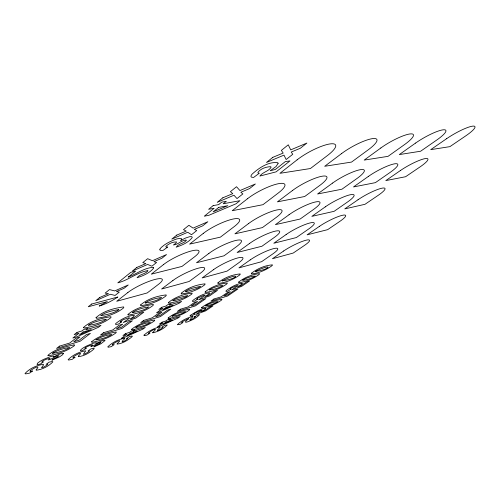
<?xml version="1.0" encoding="UTF-8"?>
<svg xmlns="http://www.w3.org/2000/svg" width="500" height="500" viewBox="0 0 500 500"><rect width="100%" height="100%" fill="white"/><g stroke="black" fill="none" stroke-linecap="round" stroke-linejoin="round"><path stroke-width="0.75" d="M74.025 344.906C64.969 346.756 54.962 349.137 47.875 355.375L47.95 355.719C56.981 354.594 66.475 351.362 73.994 345.962A7.837 1.344 -24.3 0 0 74.025 344.906M83.606 327.369L84.05 328.038C93.269 326.544 102.894 323.756 110.444 318.019A8.206 1.519 -24.7 0 0 110.712 316.725C101.269 318.206 90.875 320.825 83.606 327.369M205.631 308.406L204.831 309.488L201.637 311.512L204.862 310.338L210.075 306.775L213.006 305.863L205.719 310.831L195.756 314.494L201.706 310.444L200 310.756L194.644 313.206L193.956 313.919L194.988 313.85L191.938 315.825L190.175 316.038A7.212 1.081 -25.9 0 1 190.538 315.188L198.169 310.65L202.913 308.775L205.631 308.406M153.625 267.669L153.613 268.169C149.512 273.175 143.094 275.812 137.062 277.75C139.706 274.056 144.8 274.363 147.762 271.069L147.894 270.6C137.262 272.25 128.363 280.275 117.8 282.85L130.794 272.331L135.619 271.15L128.194 277.137C136.481 274.012 144.194 267.794 153.262 267.356L153.625 267.669M30.162 370.944L30.156 371.331L30.969 371.337L32.631 370.962L29.631 373.094L25.744 373.9L25 373.531C29.606 368.475 36.731 365.256 43.456 364.306L43.294 365.288L41.506 367.738L43.419 367.256L47.006 365.144L47.931 364.081L46.125 364.325L49.031 362.175L52.294 361.488L52.862 361.881C48.587 366.287 42.344 369.55 36.225 370.213L36.144 369.706C42.1 363.462 31.481 369.35 30.162 370.944M124.706 338.356L124.694 338.713C118.212 344.644 125.725 340.756 127.931 338.431L126.562 338.562L129.537 336.494L132.113 335.994L132.338 336.45C128.144 340.144 122.675 343.6 117.069 344.087L117.231 343.55C124.131 337.444 114.194 342.775 112.525 344.438L112.344 344.844L114.231 344.631L111.194 346.675L108.138 347.25L107.788 346.806C112.356 342.556 118.506 339.1 124.706 338.356M209.431 293.05L208.538 294.312L205.037 296.569L208.544 295.338L214.269 291.337L217.456 290.4L209.456 295.975L198.612 299.831L205.138 295.281L203.287 295.569L197.438 298.225L196.675 299.044L197.794 299.019L194.456 301.225L192.544 301.388A7.881 1.288 -25.9 0 1 192.944 300.381C197.644 296.75 203.25 293.744 209.15 292.881L209.431 293.05M91.6 341.8L91.962 342.344C100.25 340.756 108.794 338.119 115.688 333.075A7.412 1.238 -24.8 0 0 115.962 331.994C107.469 333.594 98.3 336.094 91.6 341.8M188.538 318.738C181.575 324.581 188.212 321.788 191.887 319.975C195.463 318.931 205.419 310.462 194.3 316.938L195.344 316.887C192.144 319.413 185.931 322.962 193.05 316.606L192.763 316.45C187.131 317.8 181.356 320.594 177.306 324.725L179.931 324.487L182.95 322.531L181.513 322.631L182.763 321.488L188.538 318.738M52.556 353.263C57.912 352.644 64.812 350.631 69.825 347.488C64.506 348.094 57.544 350.106 52.556 353.263M96.044 317.619L96.431 318.35C105.769 316.981 115.506 314.125 123.112 308.306A8.338 1.581 -24.8 0 0 123.469 306.925C113.9 308.256 103.369 310.975 96.044 317.619M100.719 342.525C99.106 344.775 95.463 344.6 93.819 346.975L100.869 343.806L105.094 340.513L104.012 340.25L102.406 340.65L95.9 343.562L96.35 342.95L96.075 342.669L93.462 343.169L87.225 345.712A9.081 1.494 -24.6 0 0 82.925 348.113L81.037 349.525L80.425 350.688A8.419 1.381 -24.6 0 0 82.294 350.644L86.481 348.281L84.781 348.269C85.662 346.719 96.894 342.581 90.831 346.544C94.425 345.938 97.069 342.869 100.719 342.525M78.362 356.131L78.312 356.656C84.175 356.087 89.987 352.713 94.237 348.688L93.85 348.256L90.956 348.844L88.006 350.956L89.581 350.769L88.55 351.831L85.044 353.875L83.325 354.3L85.775 350.831C79.319 351.669 72.737 355.031 68.125 359.656L68.656 360.062L72.1 359.381L75.125 357.294L72.962 357.581L73.069 357.181C74.556 355.556 84.862 349.944 78.362 356.131M159.913 249.181L159.838 249.788A11.363 2.644 -25.7 0 0 161.812 250.475L163.181 250.306L167.744 246.994L166.4 247.087L165.831 246.825L165.987 246.256C168.8 243.731 172.806 241.619 176.619 241.975L175.694 243.369L173.419 244.969C178.131 244.675 181.213 240.4 185.888 240.044L186.312 240.231L186.144 240.7C183.325 243.762 178.525 243.538 176.175 247.181C182 245.188 188.363 242.656 192.175 237.619L192.169 237.044L191.287 236.575L189.375 236.769L185.469 238.075L180.681 240.494L181.581 239.319L181.494 238.569C177.587 237.887 173.787 240.162 170.263 241.594A12.263 2.856 -25.7 0 0 164.156 245.131L161.25 247.469L159.913 249.181M120.25 321.606L120.688 322L121.706 321.806L118.338 324.137L115.831 324.438A8.7 1.531 -25 0 1 115.844 323.462C121.025 319.269 127.662 315.675 134.344 315.306L133.787 316.556L130.231 318.95L134.331 317.525L140 313.325L143.812 312.2L135.887 318.056L123.244 322.506L129.706 318.062L128.931 317.744L123.462 319.587L120.25 321.606M144.031 335.144L144.231 335.619L146.956 335.131L149.981 333.131L148.338 333.288C150.469 330.962 160.087 325.844 152.513 332.675L152.744 332.812C158.075 331.706 163.538 328.919 167.294 325.019L164.788 325.288L161.806 327.312L163 327.225C160.538 329.588 153.425 333.25 160.181 327.4L159.9 326.9C154.075 328.188 148.444 331.131 144.031 335.144M128.006 314.406L128.231 315.1C136.806 313.837 145.625 310.994 152.669 305.763A7.763 1.388 -25.3 0 0 153.181 304.456C144.356 305.681 134.875 308.463 128.006 314.406M242.188 283.387L241.169 284.644L237.706 286.844L240.969 285.688L246.688 281.788L249.613 280.925L241.625 286.369L231.531 289.975L238.05 285.538L236.4 285.769L230.85 288.3L230.025 289.113L230.994 289.119L227.681 291.269L226.006 291.375A7.544 1.188 -26.3 0 1 226.556 290.363C231.081 287.006 236.356 284.006 241.975 283.206L242.188 283.387M88.506 325.175C93.769 324.894 101.144 322.775 106.163 319.538L106.231 319.294C100.244 320.363 93.663 321.719 88.506 325.175M63.469 353.569L62.138 355.119L59.375 356.912L51.906 360.256C53.45 357.756 57.394 358.025 58.85 355.688C54.938 356.056 52.106 359.325 48.263 359.969L50.106 358.231L46.169 359.288L43.062 360.744L41.662 362.131L43.587 361.825L40.544 363.95L39.281 364.275A8.912 1.5 -24 0 1 37.081 364.394L37.494 363.25L39.337 361.819A9.613 1.619 -24 0 1 43.769 359.325L50.456 356.613L53.406 356.025L53.812 356.281L53.444 356.887L60.338 353.812L63.469 353.569M278.087 163.406L276.094 166.488L270.156 170.769L275.406 169.45L285.35 161.569L289.962 160.919L276.106 171.856L259.862 176.062C262.7 171.956 268.762 171.488 271.144 167.119L270.462 166.663C265.863 166.906 260.494 168.606 257.856 172.581L258.188 173.106L259.319 173.219L253.637 177.438L251.506 177.169L251.05 176.706A12.669 3.306 -27.7 0 1 252.175 174.069C258.962 167.95 268.456 161.394 277.856 162.731L278.087 163.406M131.681 329.269L131.869 329.831C139.631 328.444 147.531 325.788 154.006 321.144A7.044 1.137 -25.3 0 0 154.475 320.044C146.488 321.425 138.038 324.025 131.681 329.269M101.019 315.4L100.95 315.656C106.981 314.65 113.606 313.294 118.794 309.819L118.881 309.562C112.856 310.55 106.194 311.9 101.019 315.4M140.638 304.906L140.806 305.656C149.475 304.525 158.381 301.594 165.475 296.306A7.881 1.438 -25.4 0 0 166.075 294.919C157.144 295.994 147.556 298.888 140.638 304.906M96.006 339.806C100.75 339.363 107.275 337.362 111.838 334.494C107.137 334.913 100.556 336.919 96.006 339.806M168.538 302.475L168.569 303.188C176.575 302.119 184.7 299.237 191.3 294.45A7.375 1.269 -25.8 0 0 192.006 293.137C183.738 294.144 175.031 297.05 168.538 302.475M132.619 312.337L132.519 312.575C137.975 311.531 144.375 310.456 148.837 306.925C143.356 307.831 137.35 309.181 132.619 312.337M168.188 317.938L168.225 318.525C175.512 317.306 182.844 314.637 188.938 310.356A6.725 1.05 -25.7 0 0 189.575 309.244C182.044 310.438 174.225 313.113 168.188 317.938M181.275 293.206L181.256 293.975C189.338 293.038 197.531 290.062 204.175 285.231A7.494 1.312 -26 0 0 204.969 283.844C196.612 284.706 187.819 287.731 181.275 293.206M145.319 302.806L145.2 303.062C150.688 302.1 157.156 301.025 161.631 297.45C156.125 298.269 150.05 299.619 145.319 302.806M135.856 327.369C140.05 327.094 146.256 325.1 150.431 322.469C146.275 322.725 140.013 324.725 135.856 327.369M205.25 291.756L205.131 292.481C212.625 291.581 220.144 288.675 226.344 284.288A7.044 1.163 -26.2 0 0 227.213 282.975C219.45 283.8 211.406 286.8 205.25 291.756M172.887 300.506L173.787 300.763L181.356 298.644L185.787 296.956L187.8 295.512L179.269 297.581L175.781 298.825L172.887 300.506M201.737 307.525L201.644 308.131C208.506 307.056 215.338 304.387 221.094 300.419A6.444 0.969 -26.1 0 0 221.863 299.306C214.756 300.344 207.475 303.069 201.737 307.525M218.025 282.738L217.85 283.512C225.406 282.738 232.981 279.731 239.219 275.312A7.156 1.2 -26.4 0 0 240.175 273.931C232.338 274.613 224.219 277.738 218.025 282.738M185.688 291.225L185.781 291.594L186.544 291.519L194.125 289.456L198.588 287.769L200.669 286.275L192.162 288.263L188.65 289.5L185.688 291.225M172.15 316.131C175.844 316 181.788 314.006 185.613 311.588C181.95 311.706 175.956 313.706 172.15 316.131M238.844 281.956L238.6 282.688C245.631 281.931 252.619 279.012 258.463 274.969A6.75 1.069 -26.6 0 0 259.469 273.663C252.162 274.337 244.688 277.4 238.844 281.956M209.369 289.894C212.744 290.062 219.25 287.944 222.956 285.506C219.619 285.319 213.05 287.444 209.369 289.894M251.6 273.169L251.3 273.95C258.381 273.312 265.425 270.294 271.294 266.225A6.856 1.1 -26.7 0 0 272.381 264.856C265.025 265.387 257.475 268.587 251.6 273.169M222.194 280.85C239.144 278.656 241.15 271.456 222.194 280.85M205.506 305.806C208.756 305.8 214.469 303.806 217.981 301.581C214.756 301.569 209 303.575 205.506 305.806M242.756 280.181C245.662 280.462 251.925 278.344 255.306 276.112C252.438 275.806 246.119 277.938 242.756 280.181M255.556 271.375C270.763 269.562 273.531 262.462 255.556 271.375M91.619 304.05L88.269 306.762L107.281 301.613L99.219 306.062C105.8 304.106 112.169 300.775 117.856 297L91.619 304.05M99.781 297.438L95.769 300.688L110.412 294.275L115.081 295.444L119.3 292.094L116.444 291.6L124.106 288.275L128.269 284.969L114.75 290.919L109.481 289.587L105.15 293.094L108.494 293.681L99.781 297.438M136.806 267.456L132.338 271.075L147.625 264.444L151.888 266.2L156.575 262.481L153.931 261.669L161.919 258.231L166.55 254.55L152.431 260.712L147.625 258.7L142.794 262.613L145.894 263.581L136.806 267.456M176.788 235.087L171.8 239.125L187.763 232.262L191.506 234.725L196.725 230.581L194.35 229.387L202.681 225.844L207.85 221.737L193.106 228.113L188.875 225.294L183.475 229.669L186.269 231.088L176.788 235.087M213.162 205.625L208.619 209.306L214.137 208.269L204.3 216.194L208.837 215.3L235.994 203.794L239.938 200.681L223.238 203.769L226.312 201.306L221.75 202.138L218.681 204.606L213.162 205.625M222.862 197.775L217.237 202.331L233.956 195.231L237.006 198.575L242.869 193.919L240.863 192.25L249.575 188.588L255.394 183.962L239.95 190.569L236.513 186.725L230.406 191.663L232.781 193.65L222.862 197.775M272.825 157.319L266.462 162.469L283.975 155.131L286.156 159.525L292.762 154.275L291.219 152.037L300.325 148.269L306.894 143.05L290.712 149.875L288.275 144.806L281.363 150.406L283.194 153.075L272.825 157.319M218.694 207.406L213.137 211.863L227.781 205.7L218.694 207.406M59.481 346.15L56.55 348.444L80.237 341.2L90.406 333.406L86.469 334.588L79.269 340.125L73.719 341.819L79.906 337.031L75.881 338.244L69.706 343.038L59.481 346.15M76.994 332.419L74.15 334.65L79.056 333.194L72.856 338.031L76.894 336.819L98.506 327.244L101 325.331L85.981 329.769L87.906 328.269L83.831 329.469L81.906 330.969L76.994 332.419M127.863 292.538L116.706 301.281L147.156 292.962L158.4 284.394A20.956 4.2 -25.2 0 0 154.7 279.525A20.956 4.2 -25.2 0 0 127.863 292.538M163.637 264.488L151.306 274.156L181.988 266.413L194.369 256.975A21.931 4.656 -25.8 0 0 191.781 250.856A21.931 4.656 -25.8 0 0 163.637 264.488M203.294 233.394L189.606 244.131L220.394 237.138L234.094 226.7A23.069 5.169 -26.5 0 0 232.881 219.081A23.069 5.169 -26.5 0 0 203.294 233.394M247.512 198.725L232.219 210.719L262.962 204.688L278.194 193.081A24.431 5.756 -27.4 0 0 278.706 183.65A24.431 5.756 -27.4 0 0 247.512 198.725M297.125 159.831L279.925 173.312L310.406 168.531L327.45 155.538A26.094 6.412 -28.5 0 0 330.106 143.912A26.094 6.412 -28.5 0 0 297.125 159.831M83.125 331.987L79.619 334.712L91.269 329.569L83.125 331.987M103.475 332.756L100.487 335.006L122.031 328.413L132.363 320.788L128.775 321.863L121.469 327.281L116.419 328.819L122.706 324.137L119.05 325.238L112.769 329.925L103.475 332.756M172.875 280.531L161.6 289.012L189.069 281.512L200.381 273.194A19.812 3.8 -25.8 0 0 198.269 268.206A19.812 3.8 -25.8 0 0 172.875 280.531M208.894 253.425L196.506 262.75L224.044 255.8L236.431 246.694A20.731 4.175 -26.4 0 0 235.463 240.544A20.731 4.175 -26.4 0 0 208.894 253.425M248.612 223.538L234.925 233.837L262.419 227.594L276.05 217.569A21.812 4.6 -27.1 0 0 276.456 210.05A21.812 4.6 -27.1 0 0 248.612 223.538M292.613 190.425L277.425 201.856L304.706 196.506L319.781 185.425A23.1 5.069 -28 0 0 321.875 176.269A23.1 5.069 -28 0 0 292.613 190.425M341.644 153.531L324.688 166.287L351.55 162.075L368.306 149.756A24.663 5.594 -29 0 0 372.469 138.631A24.663 5.594 -29 0 0 341.644 153.531M125.588 333.612L122.944 335.531L126.956 334.269L121.194 338.444L124.513 337.394L142.975 329.094L145.281 327.444L132.944 331.306L134.725 330.019L131.387 331.062L129.606 332.35L125.588 333.612M143.75 320.4L140.719 322.6L160.406 316.581L170.831 309.119L167.562 310.1L160.181 315.4L155.562 316.806L161.919 312.225L158.588 313.231L152.231 317.819L143.75 320.4M161.8 307.275L158.875 309.4L162.925 308.2L156.55 312.819L159.894 311.819L179.094 303.238L181.637 301.419L169.219 305.081L171.188 303.656L167.825 304.65L165.85 306.075L161.8 307.275M213.45 269.713L202.138 277.938L227.044 271.131L238.356 263.069A18.825 3.444 -26.4 0 0 237.55 258A18.825 3.444 -26.4 0 0 213.45 269.713M249.494 243.5L237.113 252.5L261.975 246.231L274.312 237.431A19.706 3.756 -26.9 0 0 274.644 231.294A19.706 3.756 -26.9 0 0 249.494 243.5M289.031 214.75L275.431 224.638L300.125 219.031L313.631 209.4A20.731 4.106 -27.6 0 0 315.325 202A20.731 4.106 -27.6 0 0 289.031 214.75M332.594 183.069L317.587 193.981L341.956 189.2L356.819 178.606A21.95 4.494 -28.4 0 0 360.144 169.719A21.95 4.494 -28.4 0 0 332.594 183.069M380.838 147.981L364.188 160.087L388.038 156.35L404.456 144.644A23.413 4.913 -29.3 0 0 409.769 133.981A23.413 4.913 -29.3 0 0 380.838 147.981M130.294 333.219L127.044 335.569L136.981 331.119L130.294 333.219M166.287 307.2L162.688 309.8L173.025 305.2L166.287 307.2M162.062 322.188L159.394 324.069L163.081 322.912L157.269 327.006L160.319 326.044L177.838 318.137L180.156 316.519L168.812 320.069L170.613 318.806L167.544 319.769L165.75 321.031L162.062 322.188M180.362 309.256L177.312 311.413L195.369 305.887L205.831 298.594L202.831 299.5L195.425 304.675L191.188 305.963L197.575 301.488L194.519 302.406L188.137 306.894L180.362 309.256M250.219 259.906L238.919 267.887L261.606 261.688L272.869 253.863A17.969 3.131 -26.8 0 0 273.144 248.756A17.969 3.131 -26.8 0 0 250.219 259.906M286.112 234.55L273.8 243.244L296.35 237.556L308.587 229.05A18.806 3.394 -27.3 0 0 309.988 222.95A18.806 3.394 -27.3 0 0 286.112 234.55M325.306 206.856L311.844 216.369L334.144 211.306L347.488 202.031A19.781 3.688 -28 0 0 350.206 194.769A19.781 3.688 -28 0 0 325.306 206.856M368.275 176.5L353.5 186.938L375.4 182.644L390.006 172.5A20.938 4 -28.7 0 0 394.306 163.875A20.938 4 -28.7 0 0 368.275 176.5M415.6 143.062L399.306 154.581L420.625 151.231L436.681 140.081A22.312 4.344 -29.5 0 0 442.863 129.856A22.312 4.344 -29.5 0 0 415.6 143.062M166.144 321.95L162.869 324.25L172.294 320.012L166.144 321.95M213.956 299.031L210.906 301.137L227.525 296.056L237.987 288.931L235.225 289.756L227.819 294.812L223.919 296L230.306 291.631L227.5 292.475L221.106 296.856L213.956 299.031M283.688 250.981L272.444 258.725L293.194 253.056L304.381 245.463A17.212 2.85 -27.1 0 0 305.55 240.338A17.212 2.85 -27.1 0 0 283.688 250.981M319.306 226.431L307.106 234.838L327.656 229.656L339.762 221.431A18.012 3.075 -27.7 0 0 342.031 215.387A18.012 3.075 -27.7 0 0 319.306 226.431M358.038 199.737L344.756 208.894L364.994 204.294L378.144 195.369A18.944 3.319 -28.2 0 0 381.694 188.25A18.944 3.319 -28.2 0 0 358.038 199.737M400.319 170.6L385.8 180.606L405.594 176.725L419.925 166.994A20.031 3.581 -28.9 0 0 424.988 158.631A20.031 3.581 -28.9 0 0 400.319 170.6M446.65 138.669L430.725 149.65L449.894 146.644L465.575 135.994A21.325 3.862 -29.6 0 0 472.425 126.175A21.325 3.862 -29.6 0 0 446.65 138.669"/></g></svg>
